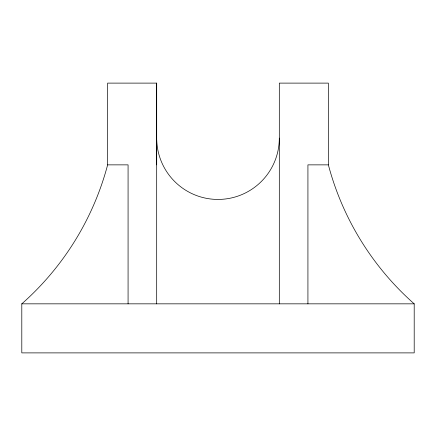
<?xml version="1.0" encoding="UTF-8"?>
<svg xmlns="http://www.w3.org/2000/svg" width="436" height="436" viewBox="0 0 436 436"><rect width="100%" height="100%" fill="white"/><g stroke="black" fill="none" stroke-linecap="round" stroke-linejoin="round"><path stroke-width="0.65" d="M156.688 164.863L156.688 83.113L107.638 83.113L107.638 164.863L106.389 169.413A281.869 281.869 0 0 1 21.8 303.838L21.8 352.888L414.2 352.888L414.2 303.838A281.869 281.869 0 0 1 329.845 170.242L328.363 164.863L328.363 83.113L279.312 83.113L279.312 303.838M107.638 164.863L128.075 164.863L128.075 303.838M328.363 164.863L307.925 164.863L307.925 303.838M21.8 303.838L414.2 303.838M156.688 83.113L156.688 303.838M279.312 138.114A61.313 61.313 0 0 1 218.981 199.426A61.313 61.313 0 0 1 156.72 140.07"/></g></svg>
